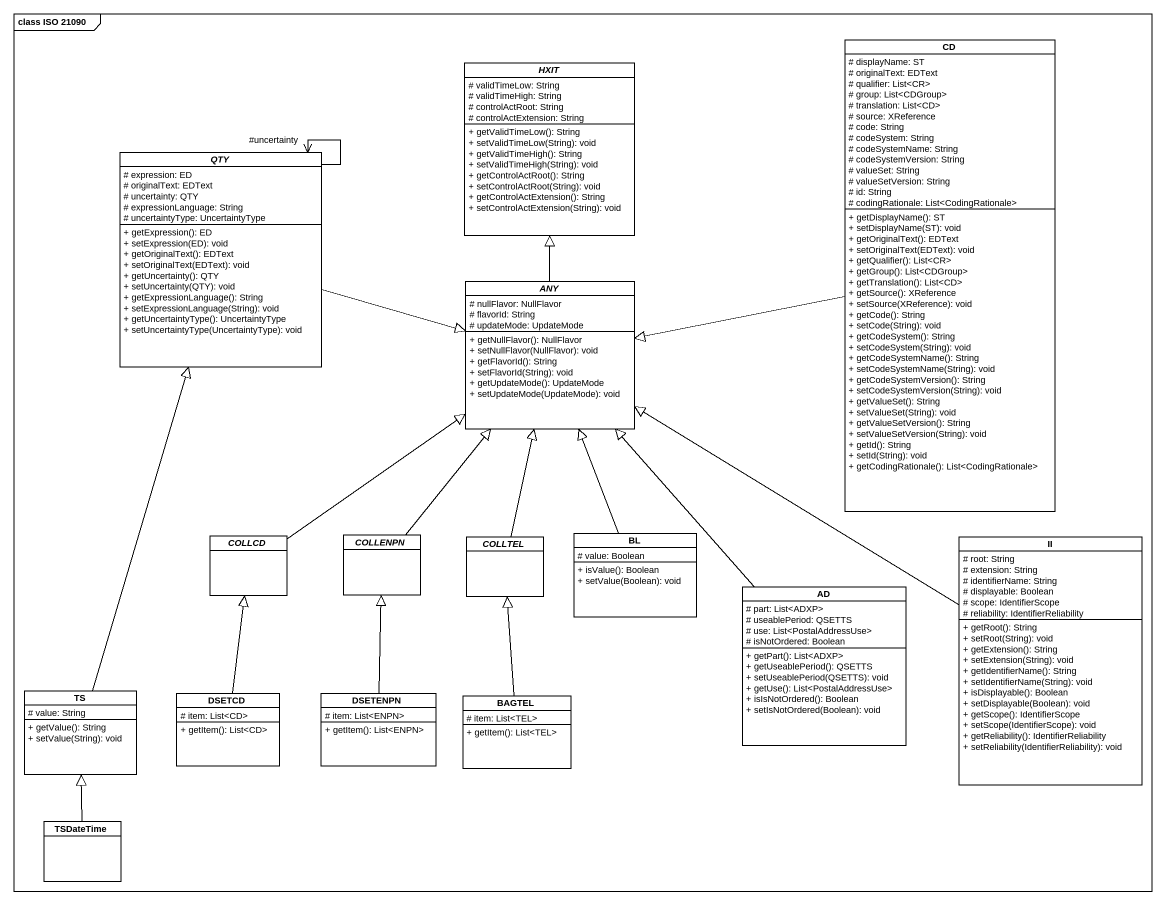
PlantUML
@startuml
mainframe class ISO 21090
hide circle
hide empty members
skinparam classAttributeIconSize 0
class CD {
  # displayName: ST
  # originalText: EDText
  # qualifier: List<CR>
  # group: List<CDGroup>
  # translation: List<CD>
  # source: XReference
  # code: String
  # codeSystem: String
  # codeSystemName: String
  # codeSystemVersion: String
  # valueSet: String
  # valueSetVersion: String
  # id: String
  # codingRationale: List<CodingRationale>
  + getDisplayName(): ST
  + setDisplayName(ST): void
  + getOriginalText(): EDText
  + setOriginalText(EDText): void
  + getQualifier(): List<CR>
  + getGroup(): List<CDGroup>
  + getTranslation(): List<CD>
  + getSource(): XReference
  + setSource(XReference): void
  + getCode(): String
  + setCode(String): void
  + getCodeSystem(): String
  + setCodeSystem(String): void
  + getCodeSystemName(): String
  + setCodeSystemName(String): void
  + getCodeSystemVersion(): String
  + setCodeSystemVersion(String): void
  + getValueSet(): String
  + setValueSet(String): void
  + getValueSetVersion(): String
  + setValueSetVersion(String): void
  + getId(): String
  + setId(String): void
  + getCodingRationale(): List<CodingRationale>
}
abstract class HXIT {
  # validTimeLow: String
  # validTimeHigh: String
  # controlActRoot: String
  # controlActExtension: String
  + getValidTimeLow(): String
  + setValidTimeLow(String): void
  + getValidTimeHigh(): String
  + setValidTimeHigh(String): void
  + getControlActRoot(): String
  + setControlActRoot(String): void
  + getControlActExtension(): String
  + setControlActExtension(String): void
}
abstract class QTY {
  # expression: ED
  # originalText: EDText
  # uncertainty: QTY
  # expressionLanguage: String
  # uncertaintyType: UncertaintyType
  + getExpression(): ED
  + setExpression(ED): void
  + getOriginalText(): EDText
  + setOriginalText(EDText): void
  + getUncertainty(): QTY
  + setUncertainty(QTY): void
  + getExpressionLanguage(): String
  + setExpressionLanguage(String): void
  + getUncertaintyType(): UncertaintyType
  + setUncertaintyType(UncertaintyType): void
}
abstract class ANY {
  # nullFlavor: NullFlavor
  # flavorId: String
  # updateMode: UpdateMode
  + getNullFlavor(): NullFlavor
  + setNullFlavor(NullFlavor): void
  + getFlavorId(): String
  + setFlavorId(String): void
  + getUpdateMode(): UpdateMode
  + setUpdateMode(UpdateMode): void
}
abstract class COLLCD
abstract class COLLENPN
abstract class COLLTEL
class BL {
  # value: Boolean
  + isValue(): Boolean
  + setValue(Boolean): void
}
class II {
  # root: String
  # extension: String
  # identifierName: String
  # displayable: Boolean
  # scope: IdentifierScope
  # reliability: IdentifierReliability
  + getRoot(): String
  + setRoot(String): void
  + getExtension(): String
  + setExtension(String): void
  + getIdentifierName(): String
  + setIdentifierName(String): void
  + isDisplayable(): Boolean
  + setDisplayable(Boolean): void
  + getScope(): IdentifierScope
  + setScope(IdentifierScope): void
  + getReliability(): IdentifierReliability
  + setReliability(IdentifierReliability): void
}
class AD {
  # part: List<ADXP>
  # useablePeriod: QSETTS
  # use: List<PostalAddressUse>
  # isNotOrdered: Boolean
  + getPart(): List<ADXP>
  + getUseablePeriod(): QSETTS
  + setUseablePeriod(QSETTS): void
  + getUse(): List<PostalAddressUse>
  + isIsNotOrdered(): Boolean
  + setIsNotOrdered(Boolean): void
}
class TS {
  # value: String
  + getValue(): String
  + setValue(String): void
}
class DSETCD {
  # item: List<CD>
  + getItem(): List<CD>
}
class DSETENPN {
  # item: List<ENPN>
  + getItem(): List<ENPN>
}
class BAGTEL {
  # item: List<TEL>
  + getItem(): List<TEL>
}
class TSDateTime
CD -left-|> ANY
QTY --> "#uncertainty" QTY
QTY -right-|> ANY
ANY -up-|> HXIT
COLLCD -up-|> ANY
COLLENPN -up-|> ANY
COLLTEL -up-|> ANY
BL -up-|> ANY
II -up-|> ANY
AD -up-|> ANY
TS -up-|> QTY
DSETCD -up-|> COLLCD
DSETENPN -up-|> COLLENPN
BAGTEL -up-|> COLLTEL
TSDateTime -up-|> TS
@enduml
